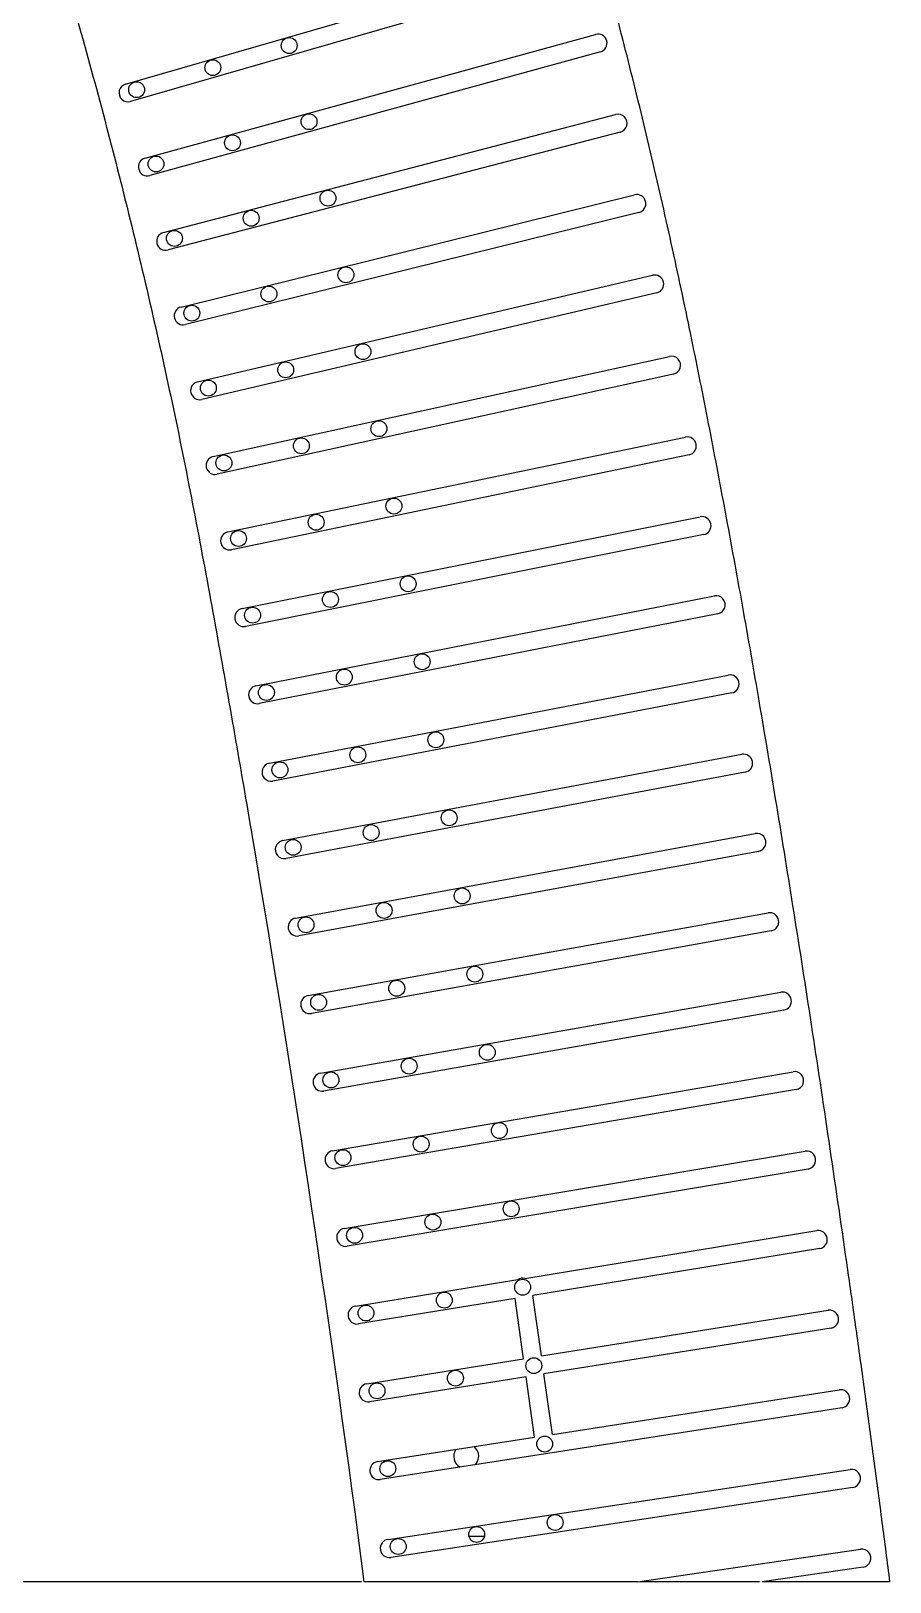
# Model space of a CAD drawing. Header units: millimetres. Extents: x 68706 to 69491, y -6452 to -3374.
# Drawn here: x 69261.7 to 69451.1, y -4143.1 to -3801.2 of the extents above; entities that cross this region are included whole.
import ezdxf

# ---------------------------------------------------------------- set-up
doc = ezdxf.new("R2010")
doc.units = ezdxf.units.MM

msp = doc.modelspace()

# ---------------------------------------------------------------- linework, layer by layer
at = {"color": 7, "linetype": 'Continuous', "lineweight": 25}
for p, q in [((69282.54, -3812.91), (69381.51, -3784.37)), ((69382.62, -3788.21), (69283.65, -3816.75)), ((69286.83, -3829.24), (69386.15, -3801.96)), ((69387.21, -3805.82), (69287.88, -3833.09)), ((69290.9, -3845.61), (69390.57, -3819.62)), ((69391.58, -3823.49), (69291.91, -3849.48)), ((69294.77, -3862.06), (69394.76, -3837.31)), ((69395.72, -3841.2), (69295.73, -3865.94)), ((69298.43, -3878.55), (69398.72, -3855.06)), ((69399.63, -3858.95), (69299.34, -3882.44)), ((69301.86, -3895.02), (69402.47, -3872.93)), ((69403.33, -3876.83), (69302.72, -3898.92)), ((69305.09, -3911.64), (69405.95, -3890.72)), ((69406.77, -3894.64), (69305.91, -3915.56)), ((69308.21, -3928.53), (69409.21, -3908.29)), ((69410, -3912.21), (69309, -3932.45)), ((69311.26, -3945.56), (69412.34, -3925.73)), ((69413.11, -3929.66), (69312.03, -3949.48)), ((69314.25, -3962.61), (69415.41, -3943.18)), ((69416.16, -3947.11), (69315, -3966.54)), ((69317.17, -3979.67), (69418.4, -3960.64)), ((69419.14, -3964.57), (69317.91, -3983.6)), ((69320.02, -3996.74), (69421.33, -3978.11)), ((69422.05, -3982.05), (69320.74, -4000.68)), ((69322.8, -4013.82), (69424.18, -3995.6)), ((69424.89, -3999.53), (69323.51, -4017.76)), ((69325.52, -4030.92), (69426.97, -4013.09)), ((69427.66, -4017.03), (69326.21, -4034.86)), ((69328.17, -4048.02), (69429.69, -4030.6)), ((69430.37, -4034.54), (69328.85, -4051.96)), ((69330.75, -4065.14), (69432.34, -4048.11)), ((69433, -4052.06), (69331.41, -4069.08)), ((69370.55, -4076.16), (69434.92, -4065.64)), ((69435.56, -4069.59), (69372.35, -4079.92)), ((69333.26, -4082.26), (69369.01, -4076.42)), ((69368.4, -4080.57), (69333.91, -4086.21)), ((69370.27, -4093.88), (69368.4, -4080.57)), ((69374.22, -4093.25), (69372.35, -4079.92)), ((69374.22, -4093.25), (69437.43, -4083.18)), ((69438.06, -4087.13), (69374.78, -4097.22)), ((69335.71, -4099.4), (69370.27, -4093.88)), ((69370.82, -4097.85), (69336.34, -4103.35)), ((69372.69, -4111.16), (69370.82, -4097.85)), ((69376.65, -4110.55), (69374.78, -4097.22)), ((69376.65, -4110.55), (69439.87, -4100.72)), ((69440.48, -4104.67), (69338.7, -4120.49)), ((69338.09, -4116.54), (69372.69, -4111.16)), ((69340.4, -4133.69), (69442.24, -4118.28)), ((69442.84, -4122.23), (69340.99, -4137.65)), ((69361.6, -4133.08), (69358.27, -4133.08)), ((69395.42, -4143.08), (69444.54, -4135.84)), ((69445.13, -4139.8), (69422.86, -4143.08)), ((69334.53, -4143.08), (68861.97, -4143.08)), ((69395.42, -4143.08), (69335.1, -4143.08)), ((69422.3, -4143.08), (69395.98, -4143.08)), ((69451.05, -4143.08), (69422.86, -4143.08))]:
    msp.add_line(p, q, dxfattribs=at)
at = {"color": 7, "linetype": 'Continuous', "lineweight": 25, "flags": 128}
msp.add_lwpolyline([(69359.67, -4117.23), (69360.2, -4116.38), (69360.39, -4115.38)], dxfattribs=at)
at = {"color": 7, "linetype": 'Continuous', "lineweight": 25}
for centre in [(69318.6, -3804.43), (69301.79, -3809.29), (69284.98, -3814.16), (69322.99, -3821.21), (69306.12, -3825.87), (69289.25, -3830.52), (69327.16, -3838.06), (69310.23, -3842.49), (69293.31, -3846.93), (69331.12, -3854.96), (69314.14, -3859.18), (69297.16, -3863.4), (69334.87, -3871.9), (69317.84, -3875.91), (69300.8, -3879.92), (69338.39, -3888.88), (69321.3, -3892.65), (69304.22, -3896.42), (69341.7, -3905.93), (69324.56, -3909.5), (69307.43, -3913.07), (69344.85, -3923.06), (69327.7, -3926.52), (69310.54, -3929.98), (69347.93, -3940.24), (69330.76, -3943.63), (69313.59, -3947.02), (69350.93, -3957.44), (69333.75, -3960.76), (69316.57, -3964.08), (69353.87, -3974.64), (69336.68, -3977.9), (69319.48, -3981.15), (69356.74, -3991.86), (69339.53, -3995.05), (69322.33, -3998.23), (69359.54, -4009.09), (69342.32, -4012.21), (69325.1, -4015.32), (69362.28, -4026.33), (69345.05, -4029.38), (69327.81, -4032.42), (69364.94, -4043.58), (69347.7, -4046.56), (69330.46, -4049.54), (69367.54, -4060.84), (69350.29, -4063.75), (69333.03, -4066.66), (69370.07, -4078.11), (69352.81, -4080.95), (69335.54, -4083.8), (69372.53, -4095.39), (69355.26, -4098.16), (69337.98, -4100.94), (69374.93, -4112.68), (69340.35, -4118.09), (69377.25, -4129.98), (69359.95, -4132.62), (69342.65, -4135.25)]:
    msp.add_circle(centre, 1.75, dxfattribs=at)
for centre, radius, start, end in [((69386.68, -3803.89), 2, 285.3536, 105.3536), ((69283.1, -3814.83), 2, 106.086, 286.086), ((69391.08, -3821.56), 2, 284.6162, 104.6162), ((69287.36, -3831.16), 2, 105.3536, 285.3536), ((69395.24, -3839.26), 2, 283.8978, 103.8978), ((69291.4, -3847.55), 2, 104.6162, 284.6162), ((69399.18, -3857), 2, 283.1816, 103.1816), ((69295.25, -3864), 2, 103.8978, 283.8978), ((69402.9, -3874.88), 2, 282.3837, 102.3837), ((69298.88, -3880.49), 2, 103.1816, 283.1816), ((69406.36, -3892.68), 2, 281.7154, 101.7154), ((69302.29, -3896.97), 2, 102.3837, 282.3837), ((69409.6, -3910.25), 2, 281.3297, 101.3297), ((69305.5, -3913.6), 2, 101.7154, 281.7154), ((69412.73, -3927.7), 2, 281.0956, 101.0956), ((69308.61, -3930.49), 2, 101.3297, 281.3297), ((69415.78, -3945.15), 2, 280.8713, 100.8713), ((69311.65, -3947.52), 2, 101.0956, 281.0956), ((69418.77, -3962.61), 2, 280.6462, 100.6462), ((69314.63, -3964.57), 2, 100.8713, 280.8713), ((69421.69, -3980.08), 2, 280.4203, 100.4203), ((69317.54, -3981.64), 2, 100.6462, 280.6462), ((69424.54, -3997.56), 2, 280.1936, 100.1936), ((69320.38, -3998.71), 2, 100.4203, 280.4203), ((69427.32, -4015.06), 2, 279.9661, 99.9661), ((69323.16, -4015.79), 2, 100.1936, 280.1936), ((69325.87, -4032.89), 2, 99.9661, 279.9661), ((69430.03, -4032.57), 2, 279.7396, 99.7396), ((69328.51, -4049.99), 2, 99.7396, 279.7396), ((69432.67, -4050.08), 2, 279.513, 99.513), ((69331.08, -4067.11), 2, 99.513, 279.513), ((69435.24, -4067.61), 2, 279.2865, 99.2865), ((69370.07, -4078.11), 2, 76.3162, 122.2568), ((69333.59, -4084.23), 2, 99.2865, 279.2865), ((69437.74, -4085.15), 2, 279.06, 99.06), ((69336.02, -4101.37), 2, 99.06, 279.06), ((69440.18, -4102.7), 2, 278.8336, 98.8336), ((69357.64, -4115.38), 2.75, 146.2285, 239.8754), ((69357.64, -4115.38), 2.75, 360, 51.4386), ((69338.39, -4118.52), 2, 98.8336, 278.8336), ((69442.54, -4120.25), 2, 278.6071, 98.6071), ((69340.69, -4135.67), 2, 98.6071, 278.6071), ((69444.83, -4137.82), 2, 278.3805, 98.3805)]:
    msp.add_arc(centre, radius, start, end, dxfattribs=at)
for points, knots in [([(69451.05, -4143.08), (69450.77, -4140.89), (69450.21, -4136.51), (69449.36, -4129.95), (69448.5, -4123.39), (69447.63, -4116.83), (69446.76, -4110.27), (69445.87, -4103.71), (69444.97, -4097.15), (69444.06, -4090.59), (69443.14, -4084.04), (69442.22, -4077.48), (69440.32, -4064.22), (69437.45, -4044.6), (69433.59, -4018.97), (69429.74, -3994.37), (69425.93, -3970.8), (69422.14, -3948.27), (69418.38, -3926.77), (69414.64, -3906.3), (69410.92, -3886.86), (69407.73, -3870.89), (69405.04, -3858.06), (69402.86, -3848), (69400.61, -3837.97), (69398.28, -3827.95), (69395.89, -3817.95), (69393.42, -3807.97), (69390.88, -3798), (69388.26, -3788.06), (69385.58, -3778.13), (69382.82, -3768.22), (69379.99, -3758.33), (69377.09, -3748.46), (69374.12, -3738.6), (69371.08, -3728.76), (69367.96, -3718.94), (69364.77, -3709.14), (69361.51, -3699.36), (69358.18, -3689.59), (69354.77, -3679.85), (69351.18, -3669.79), (69347.42, -3659.5), (69343.53, -3649.06), (69339.65, -3638.88), (69335.78, -3628.95), (69331.93, -3619.29), (69328.09, -3609.88), (69324.26, -3600.73), (69320.45, -3591.84), (69316.64, -3583.21), (69313.5, -3576.26), (69311.01, -3570.88), (69309.16, -3566.97), (69307.23, -3562.99), (69305.25, -3558.95), (69303.19, -3554.84), (69301.06, -3550.68), (69298.87, -3546.44), (69296.61, -3542.15), (69294.28, -3537.79), (69291.89, -3533.37), (69287.97, -3526.22), (69282.61, -3516.7), (69275.86, -3505.17), (69269.36, -3494.58), (69263.84, -3486.04), (69259.21, -3479.24), (69255.39, -3473.86), (69251.5, -3468.59), (69247.51, -3463.42), (69243.44, -3458.36), (69239.29, -3453.4), (69235.05, -3448.54), (69230.73, -3443.79), (69226.33, -3439.14), (69221.84, -3434.59), (69217.26, -3430.15), (69212.6, -3425.81), (69207.86, -3421.57), (69203.03, -3417.44), (69198.12, -3413.41), (69193.04, -3409.42), (69187.86, -3405.52), (69182.63, -3401.78), (69177.51, -3398.31), (69172.49, -3395.12), (69167.58, -3392.2), (69162.78, -3389.55), (69158.08, -3387.18), (69153.49, -3385.07), (69149.71, -3383.54), (69146.74, -3382.43), (69144.53, -3381.66), (69142.32, -3380.91), (69140.1, -3380.21), (69137.87, -3379.54), (69135.62, -3378.91), (69133.37, -3378.31), (69131.11, -3377.75), (69128.84, -3377.23), (69126.56, -3376.74), (69124.27, -3376.3), (69121.97, -3375.88), (69119.66, -3375.51), (69117.34, -3375.17), (69115.01, -3374.86), (69112.67, -3374.6), (69110.33, -3374.37), (69107.97, -3374.17), (69105.6, -3374.02), (69103.22, -3373.9), (69100.84, -3373.81), (69099.24, -3373.79), (69098.44, -3373.77)], [0, 0, 0, 0, 0.007382, 0.014763, 0.022145, 0.029527, 0.03691, 0.044292, 0.051675, 0.059059, 0.066442, 0.073826, 0.08121, 0.111264, 0.140175, 0.167943, 0.19457, 0.220057, 0.244403, 0.267611, 0.289683, 0.310618, 0.322095, 0.333569, 0.345041, 0.356511, 0.36798, 0.379448, 0.390916, 0.402386, 0.413856, 0.425328, 0.436802, 0.44828, 0.459761, 0.471247, 0.482737, 0.494233, 0.505735, 0.517243, 0.528759, 0.540282, 0.552984, 0.565411, 0.577564, 0.589442, 0.601048, 0.612381, 0.623443, 0.634233, 0.644754, 0.655007, 0.659743, 0.664575, 0.669503, 0.674527, 0.679648, 0.684867, 0.690182, 0.695595, 0.701105, 0.706713, 0.712419, 0.728381, 0.743283, 0.757129, 0.769927, 0.777317, 0.784667, 0.791978, 0.799254, 0.806497, 0.813711, 0.820899, 0.828063, 0.835206, 0.842332, 0.849443, 0.856543, 0.863634, 0.870721, 0.877805, 0.884891, 0.892335, 0.899503, 0.906399, 0.91303, 0.919399, 0.925514, 0.931381, 0.937009, 0.942408, 0.945018, 0.947623, 0.950226, 0.952826, 0.955425, 0.958023, 0.96062, 0.963217, 0.965816, 0.968416, 0.971019, 0.973625, 0.976235, 0.978849, 0.981468, 0.984093, 0.986724, 0.989362, 0.992009, 0.994663, 0.997327, 1, 1, 1, 1]), ([(69451.05, -4143.08), (69450.77, -4140.89), (69450.21, -4136.51), (69449.36, -4129.95), (69448.5, -4123.39), (69447.63, -4116.83), (69446.76, -4110.27), (69445.87, -4103.71), (69444.97, -4097.15), (69444.06, -4090.59), (69443.14, -4084.04), (69442.22, -4077.48), (69440.32, -4064.22), (69437.45, -4044.6), (69433.59, -4018.97), (69429.74, -3994.37), (69425.93, -3970.8), (69422.14, -3948.27), (69418.38, -3926.77), (69414.64, -3906.3), (69410.92, -3886.86), (69407.73, -3870.89), (69405.04, -3858.06), (69402.86, -3848), (69400.61, -3837.97), (69398.28, -3827.95), (69395.89, -3817.95), (69393.42, -3807.97), (69390.88, -3798), (69388.26, -3788.06), (69385.58, -3778.13), (69382.82, -3768.22), (69379.99, -3758.33), (69377.09, -3748.46), (69374.12, -3738.6), (69371.08, -3728.76), (69367.96, -3718.94), (69364.77, -3709.14), (69361.51, -3699.36), (69358.18, -3689.59), (69354.77, -3679.85), (69351.18, -3669.79), (69347.42, -3659.5), (69343.53, -3649.06), (69339.65, -3638.88), (69335.78, -3628.95), (69331.93, -3619.29), (69328.09, -3609.88), (69324.26, -3600.73), (69320.45, -3591.84), (69316.64, -3583.21), (69313.5, -3576.26), (69311.01, -3570.88), (69309.16, -3566.97), (69307.23, -3562.99), (69305.25, -3558.95), (69303.19, -3554.84), (69301.06, -3550.68), (69298.87, -3546.44), (69296.61, -3542.15), (69294.28, -3537.79), (69291.89, -3533.37), (69287.97, -3526.22), (69282.61, -3516.7), (69275.86, -3505.17), (69269.36, -3494.58), (69263.84, -3486.04), (69259.21, -3479.24), (69255.39, -3473.86), (69251.5, -3468.59), (69247.51, -3463.42), (69243.44, -3458.36), (69239.29, -3453.4), (69235.05, -3448.54), (69230.73, -3443.79), (69226.33, -3439.14), (69221.84, -3434.59), (69217.26, -3430.15), (69212.6, -3425.81), (69207.86, -3421.57), (69203.03, -3417.44), (69198.12, -3413.41), (69193.04, -3409.42), (69187.86, -3405.52), (69182.63, -3401.78), (69177.51, -3398.31), (69172.49, -3395.12), (69167.58, -3392.2), (69162.78, -3389.55), (69158.08, -3387.18), (69153.49, -3385.07), (69149.71, -3383.54), (69146.74, -3382.43), (69144.53, -3381.66), (69142.32, -3380.91), (69140.1, -3380.21), (69137.87, -3379.54), (69135.62, -3378.91), (69133.37, -3378.31), (69131.11, -3377.75), (69128.84, -3377.23), (69126.56, -3376.74), (69124.27, -3376.3), (69121.97, -3375.88), (69119.66, -3375.51), (69117.34, -3375.17), (69115.01, -3374.86), (69112.67, -3374.6), (69110.33, -3374.37), (69107.97, -3374.17), (69105.6, -3374.02), (69103.22, -3373.9), (69100.84, -3373.81), (69099.24, -3373.79), (69098.44, -3373.77)], [0, 0, 0, 0, 0.0073815, 0.0147632, 0.0221451, 0.0295273, 0.0369097, 0.0442923, 0.0516753, 0.0590585, 0.0664421, 0.0738259, 0.0812102, 0.1112641, 0.140175, 0.1679435, 0.1945704, 0.2200566, 0.2444032, 0.2676114, 0.2896826, 0.3106184, 0.3220953, 0.3335693, 0.345041, 0.356511, 0.3679798, 0.3794481, 0.3909165, 0.4023855, 0.4138558, 0.4253279, 0.4368025, 0.4482801, 0.4597614, 0.4712469, 0.4827372, 0.494233, 0.5057347, 0.5172431, 0.5287587, 0.540282, 0.5529842, 0.5654112, 0.5775637, 0.5894424, 0.6010479, 0.612381, 0.6234425, 0.6342334, 0.6447544, 0.6550066, 0.6597427, 0.6645746, 0.6695026, 0.6745272, 0.6796484, 0.6848665, 0.6901819, 0.6955946, 0.701105, 0.7067132, 0.7124194, 0.7283814, 0.7432827, 0.7571289, 0.7699267, 0.7773172, 0.7846667, 0.791978, 0.7992539, 0.8064975, 0.8137114, 0.8208989, 0.8280627, 0.8352059, 0.8423317, 0.8494429, 0.8565428, 0.8636345, 0.8707209, 0.8778053, 0.8848908, 0.8923349, 0.8995029, 0.9063995, 0.9130295, 0.9193988, 0.9255136, 0.9313811, 0.9370095, 0.942408, 0.9450175, 0.9476233, 0.950226, 0.9528263, 0.955425, 0.9580225, 0.9606198, 0.9632174, 0.9658161, 0.9684164, 0.9710192, 0.973625, 0.9762346, 0.9788486, 0.9814677, 0.9840926, 0.986724, 0.9893624, 0.9920086, 0.9946631, 0.9973267, 1, 1, 1, 1]), ([(69158.25, -3536.03), (69158.94, -3536.91), (69159.62, -3537.79), (69162.6, -3541.75), (69164.8, -3544.89), (69169.07, -3551.25), (69171.13, -3554.47), (69175.17, -3560.97), (69177.15, -3564.25), (69181.05, -3570.85), (69182.96, -3574.17), (69186.74, -3580.84), (69188.61, -3584.2), (69192.29, -3590.93), (69194.11, -3594.32), (69196.8, -3599.42), (69197.68, -3601.12), (69199.45, -3604.54), (69200.32, -3606.25), (69202.91, -3611.41), (69204.6, -3614.85), (69207.86, -3621.78), (69209.45, -3625.26), (69212.55, -3632.23), (69214.07, -3635.73), (69217.07, -3642.74), (69218.55, -3646.25), (69222.94, -3656.79), (69225.81, -3663.84), (69234.23, -3685.04), (69239.58, -3699.26), (69254.9, -3742.12), (69264.12, -3771.01), (69276.43, -3814.8), (69280.29, -3829.47), (69285.7, -3851.59), (69287.43, -3858.98), (69290.79, -3873.81), (69292.41, -3881.24), (69295.51, -3896.14), (69296.98, -3903.62), (69299.83, -3918.6), (69301.2, -3926.11), (69305.26, -3948.64), (69307.89, -3963.69), (69319.71, -4033.4), (69327.93, -4088.17), (69335.1, -4143.08)], [0.052414, 0.052414, 0.052414, 0.052414, 0.0546875, 0.0546875, 0.0625, 0.0625, 0.0703125, 0.0703125, 0.078125, 0.078125, 0.0859375, 0.0859375, 0.09375, 0.09375, 0.1015625, 0.1015625, 0.1054688, 0.1054688, 0.109375, 0.109375, 0.1171875, 0.1171875, 0.125, 0.125, 0.1328125, 0.1328125, 0.140625, 0.140625, 0.15625, 0.15625, 0.1875, 0.1875, 0.25, 0.25, 0.28125, 0.28125, 0.296875, 0.296875, 0.3125, 0.3125, 0.328125, 0.328125, 0.34375, 0.34375, 0.375, 0.375, 0.4884532, 0.4884532, 0.4884532, 0.4884532])]:
    msp.add_open_spline(points, degree=3, knots=knots, dxfattribs=at)

doc.saveas('drawing.dxf')
